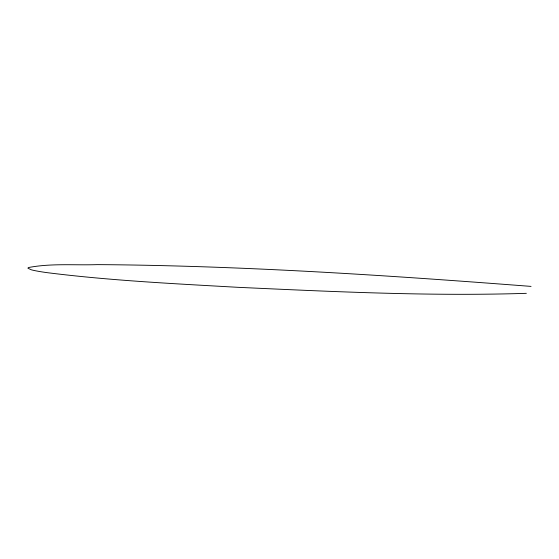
<?xml version="1.0" encoding="UTF-8"?>
<svg xmlns="http://www.w3.org/2000/svg" width="559" height="559" viewBox="0 0 559 559"><rect width="100%" height="100%" fill="white"/><g stroke="black" fill="none" stroke-linecap="round" stroke-linejoin="round"><path stroke-width="0.84" d="M526.333 293.335C430.095 296.396 333.807 291.7 237.68 287.305C173.856 283.679 109.899 280.583 46.439 272.568A222.873 8.944 2.9 0 1 31.332 269.801L27.95 268.243L28.32 267.572C50.82 263.198 74.186 265.371 97.014 264.638A320.88 12.878 2.9 0 1 135.928 265.078C267.845 267.384 399.538 276.279 531.05 286.397"/></g></svg>
